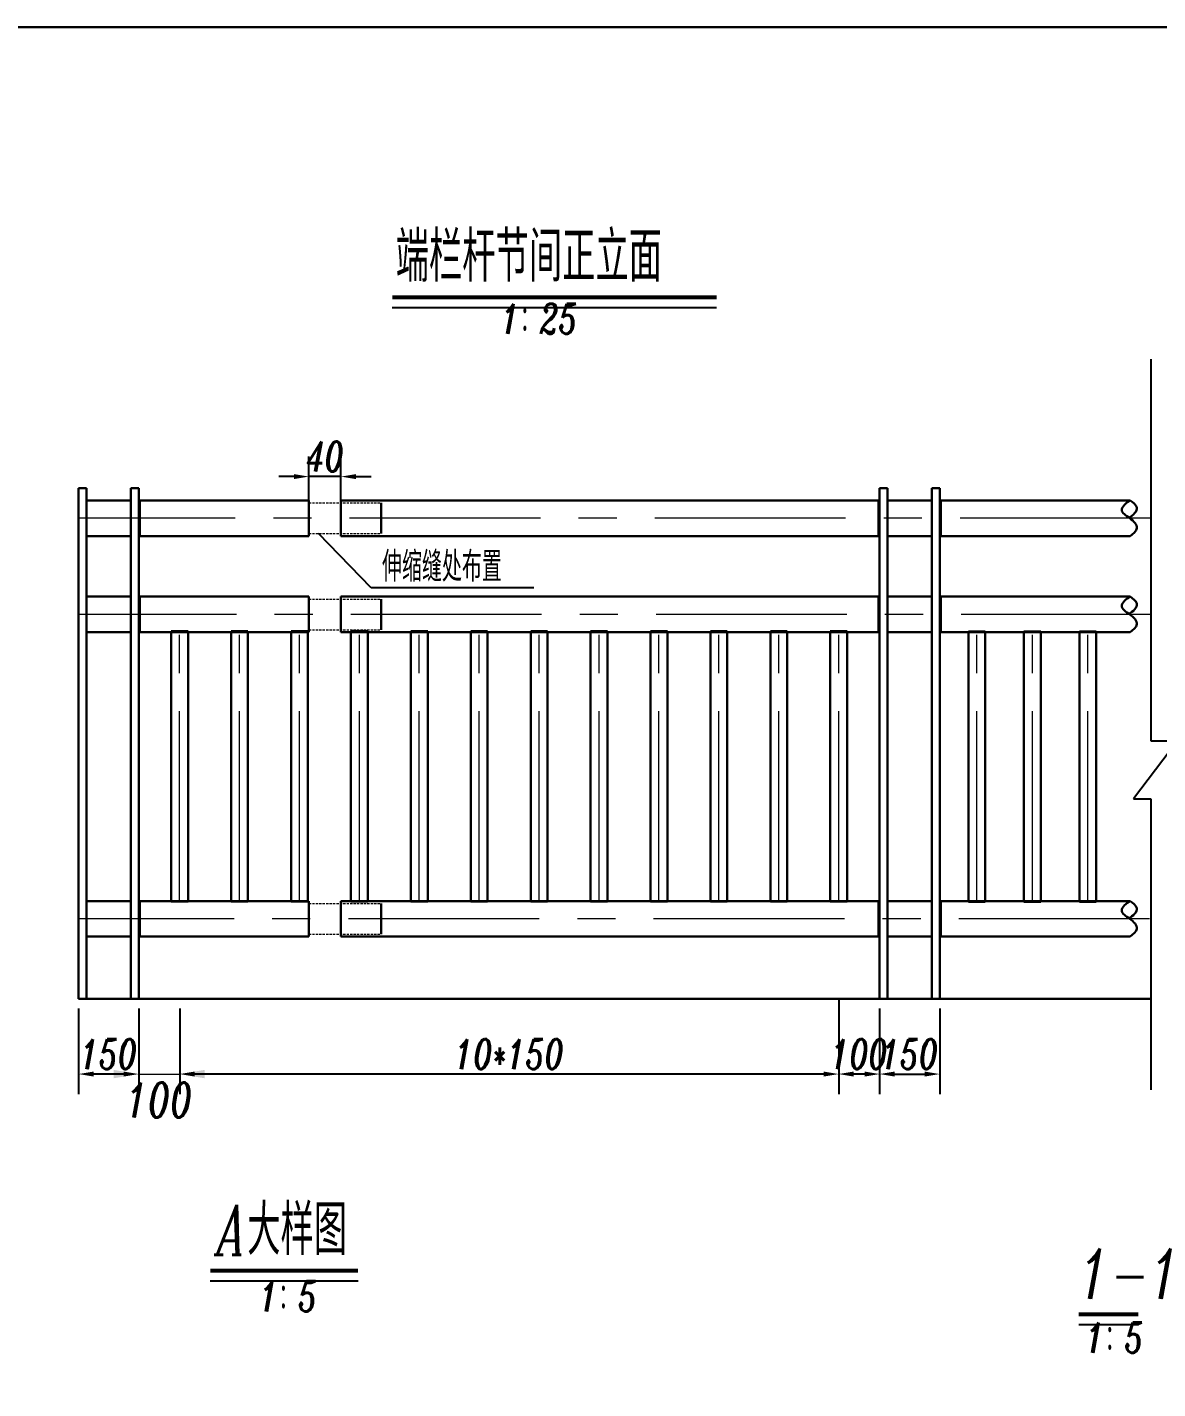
# Model space of a CAD drawing. Header units: millimetres. Extents: x -24082 to -8318, y -18393 to -12453.
# Drawn here: x -15720 to -13462, y -15172 to -12453 of the extents above; entities that cross this region are included whole.
import ezdxf
from ezdxf.enums import TextEntityAlignment as Align

# ---------------------------------------------------------------- set-up
doc = ezdxf.new("R2010")
doc.units = ezdxf.units.MM
doc.header["$LTSCALE"] = 12
doc.linetypes.add('CENTER', pattern=[50.8, 31.75, -6.35, 6.35, -6.35])
doc.linetypes.add('DASHED', pattern=[19.05, 12.7, -6.35])
for name, color, linetype, lineweight in [('1轮廓实线层', 1, 'Continuous', 30), ('3中心线层', 1, 'CENTER', 13), ('5剖面线层', 7, 'Continuous', 13), ('6文字层', 7, 'Continuous', 13), ('7标注层', 7, 'Continuous', 13)]:
    doc.layers.add(name, color=color, linetype=linetype, lineweight=lineweight)
doc.layers.add('图框', color=5, linetype='Continuous')
doc.styles.add('ffdb', font='italc1.shx', dxfattribs={"width": 0.7, "bigfont": 'fsdb.shx'})
doc.styles.add('HZTXT', font='italc1.shx', dxfattribs={"width": 0.75, "bigfont": 'fsdb.shx'})
doc.dimstyles.new('TH_GBDIM', dxfattribs={"dimscale": 20, "dimtxt": 3, "dimasz": 1.5, "dimexe": 2, "dimexo": 0, "dimgap": 1.5, "dimtad": 1, "dimdec": 1, "dimzin": 0, "dimdsep": 46, "dimtxsty": 'HZTXT', "dimcen": 2.5, "dimclrd": 6, "dimclre": 6, "dimclrt": 6, "dimadec": 0, "dimazin": 0, "dimtfac": 0.714286, "dimtdec": 1, "dimtmove": 0, "dimatfit": 3, "dimfxl": 1, "dimtolj": 1, "dimtzin": 0, "dimarcsym": 0})

# ---------------------------------------------------------------- blocks, each defined once
blk = doc.blocks.new('*D594')
at = {"layer": '7标注层', "lineweight": -2}
for p, q in [((-14017.5, -14412.8), (-14017.5, -14583.9)), ((-13897.5, -14412.8), (-13897.5, -14583.9)), ((-13987.5, -14543.9), (-13927.5, -14543.9))]:
    blk.add_line(p, q, dxfattribs=at)
at = {"layer": '7标注层'}
for points in [[(-13987.5, -14538.9), (-13987.5, -14548.9), (-14017.5, -14543.9)], [(-13927.5, -14538.9), (-13927.5, -14548.9), (-13897.5, -14543.9)]]:
    blk.add_solid(points, dxfattribs=at)
at = {"layer": 'Defpoints', "color": 0}
for p in [(-14017.5, -14412.8), (-13897.5, -14412.8), (-13897.5, -14543.9)]:
    blk.add_point(p, dxfattribs=at)
at = {"layer": '7标注层', "insert": (-13957.5, -14503.9), "char_height": 60, "attachment_point": 5, "style": 'ffdb'}
blk.add_mtext('\\A1;150', dxfattribs=at)
blk = doc.blocks.new('*D595')
at = {"layer": '7标注层', "lineweight": -2}
for p, q in [((-14099.3, -14412.8), (-14099.3, -14583.9)), ((-14017.5, -14412.8), (-14017.5, -14583.9)), ((-14047.5, -14543.9), (-14069.3, -14543.9))]:
    blk.add_line(p, q, dxfattribs=at)
at = {"layer": '7标注层'}
for points in [[(-14069.3, -14538.9), (-14069.3, -14548.9), (-14099.3, -14543.9)], [(-14047.5, -14538.9), (-14047.5, -14548.9), (-14017.5, -14543.9)]]:
    blk.add_solid(points, dxfattribs=at)
at = {"layer": 'Defpoints', "color": 0}
for p in [(-14099.3, -14412.8), (-14017.5, -14412.8), (-14099.3, -14543.9)]:
    blk.add_point(p, dxfattribs=at)
at = {"layer": '7标注层', "insert": (-14058.4, -14503.9), "char_height": 60, "attachment_point": 5, "style": 'ffdb'}
blk.add_mtext('\\A1;100', dxfattribs=at)
blk = doc.blocks.new('*D596')
at = {"layer": '7标注层', "lineweight": -2}
for p, q in [((-14099.3, -14393.9), (-14099.3, -14583.9)), ((-15415.7, -14412.8), (-15415.7, -14583.9)), ((-14129.3, -14543.9), (-15385.7, -14543.9))]:
    blk.add_line(p, q, dxfattribs=at)
at = {"layer": '7标注层'}
for points in [[(-15385.7, -14538.9), (-15385.7, -14548.9), (-15415.7, -14543.9)], [(-14129.3, -14538.9), (-14129.3, -14548.9), (-14099.3, -14543.9)]]:
    blk.add_solid(points, dxfattribs=at)
at = {"layer": 'Defpoints', "color": 0}
for p in [(-14099.3, -14393.9), (-15415.7, -14412.8), (-15415.7, -14543.9)]:
    blk.add_point(p, dxfattribs=at)
at = {"layer": '7标注层', "insert": (-14757.5, -14503.9), "char_height": 60, "attachment_point": 5, "style": 'ffdb'}
blk.add_mtext('\\A1;10*150', dxfattribs=at)
blk = doc.blocks.new('*D597')
at = {"layer": '7标注层', "lineweight": -2}
for p, q in [((-15617.5, -14412.8), (-15617.5, -14583.9)), ((-15497.5, -14412.8), (-15497.5, -14583.9)), ((-15527.5, -14543.9), (-15587.5, -14543.9))]:
    blk.add_line(p, q, dxfattribs=at)
at = {"layer": '7标注层'}
for points in [[(-15587.5, -14538.9), (-15587.5, -14548.9), (-15617.5, -14543.9)], [(-15527.5, -14538.9), (-15527.5, -14548.9), (-15497.5, -14543.9)]]:
    blk.add_solid(points, dxfattribs=at)
at = {"layer": 'Defpoints', "color": 0}
for p in [(-15617.5, -14412.8), (-15497.5, -14412.8), (-15617.5, -14543.9)]:
    blk.add_point(p, dxfattribs=at)
at = {"layer": '7标注层', "insert": (-15557.5, -14503.9), "char_height": 60, "attachment_point": 5, "style": 'ffdb'}
blk.add_mtext('\\A1;150', dxfattribs=at)
blk = doc.blocks.new('*D598')
at = {"layer": '7标注层', "lineweight": -2}
for p, q in [((-15157.5, -13398.3), (-15157.5, -13310.6)), ((-15093.5, -13398.3), (-15093.5, -13310.6)), ((-15187.5, -13350.6), (-15217.5, -13350.6)), ((-15093.5, -13350.6), (-15157.5, -13350.6)), ((-15063.5, -13350.6), (-15033.5, -13350.6))]:
    blk.add_line(p, q, dxfattribs=at)
at = {"layer": '7标注层'}
for points in [[(-15187.5, -13345.6), (-15187.5, -13355.6), (-15157.5, -13350.6)], [(-15063.5, -13345.6), (-15063.5, -13355.6), (-15093.5, -13350.6)]]:
    blk.add_solid(points, dxfattribs=at)
at = {"layer": 'Defpoints', "color": 0}
for p in [(-15157.5, -13350.6), (-15157.5, -13398.3), (-15093.5, -13398.3)]:
    blk.add_point(p, dxfattribs=at)
at = {"layer": '7标注层', "insert": (-15125.5, -13310.6), "char_height": 60, "attachment_point": 5, "style": 'ffdb'}
blk.add_mtext('\\A1;40', dxfattribs=at)

msp = doc.modelspace()

# ---------------------------------------------------------------- linework, layer by layer
at = {"color": 6}
for p, q in [((-13475.965, -13116.062), (-13475.965, -13878.512)), ((-15033.081, -13572.917), (-15138.724, -13464.454)), ((-14708.059, -13572.917), (-15033.081, -13572.917)), ((-13422.798, -13878.512), (-13510.438, -13994.152)), ((-13475.965, -13878.512), (-13422.798, -13878.512)), ((-13510.438, -13994.152), (-13475.965, -13994.152)), ((-13475.965, -13994.152), (-13475.965, -14575.218))]:
    msp.add_line(p, q, dxfattribs=at)
for p, q in [((-15398.949, -13659.133), (-15432.549, -13659.133)), ((-15279.274, -13659.133), (-15312.874, -13659.133)), ((-15159.598, -13659.133), (-15193.198, -13659.133)), ((-15039.922, -13659.133), (-15073.522, -13659.133)), ((-14920.247, -13659.133), (-14953.847, -13659.133)), ((-14800.571, -13659.133), (-14834.171, -13659.133)), ((-14680.895, -13659.133), (-14714.495, -13659.133)), ((-14561.22, -13659.133), (-14594.82, -13659.133)), ((-14441.544, -13659.133), (-14475.144, -13659.133)), ((-14321.868, -13659.133), (-14355.468, -13659.133)), ((-14202.193, -13659.133), (-14235.793, -13659.133)), ((-14082.517, -13659.133), (-14116.117, -13659.133)), ((-13840.333, -13659.133), (-13806.733, -13659.133)), ((-13729.333, -13659.133), (-13695.733, -13659.133)), ((-13618.333, -13659.133), (-13584.733, -13659.133)), ((-15398.949, -14200.121), (-15432.549, -14200.121)), ((-15279.274, -14200.121), (-15312.874, -14200.121)), ((-15159.598, -14200.121), (-15193.198, -14200.121)), ((-15039.922, -14200.121), (-15073.522, -14200.121)), ((-14920.247, -14200.121), (-14953.847, -14200.121)), ((-14800.571, -14200.121), (-14834.171, -14200.121)), ((-14680.895, -14200.121), (-14714.495, -14200.121)), ((-14561.22, -14200.121), (-14594.82, -14200.121)), ((-14441.544, -14200.121), (-14475.144, -14200.121)), ((-14321.868, -14200.121), (-14355.468, -14200.121)), ((-14202.193, -14200.121), (-14235.793, -14200.121)), ((-14082.517, -14200.121), (-14116.117, -14200.121)), ((-13840.333, -14200.121), (-13806.733, -14200.121)), ((-13729.333, -14200.121), (-13695.733, -14200.121)), ((-13618.333, -14200.121), (-13584.733, -14200.121))]:
    msp.add_line(p, q)
for points in [[(-16718.125, -12453.117), (-8318.125, -12453.117), (-8318.125, -18393.117), (-16718.125, -18393.117)], [(-8318.125, -12453.118), (-8318.125, -18393.118), (-16718.125, -18393.118), (-16718.125, -12453.118)]]:
    msp.add_lwpolyline(points, close=True)
at = {"color": 7}
msp.add_lwpolyline([(-16718.125, -18393.118), (-8318.125, -18393.118), (-8318.125, -12453.118), (-16718.125, -12453.118)], close=True, dxfattribs=at)
at = {"color": 6, "linetype": 'Continuous', "const_width": 8}
for points in [[(-14991.026, -12992.855), (-14343.165, -12992.855)], [(-15354.652, -14936.735), (-15059.227, -14936.735)], [(-13619.892, -15024.016), (-13500.704, -15024.016)]]:
    msp.add_lwpolyline(points, dxfattribs=at)
at = {"color": 6, "linetype": 'Continuous'}
for points in [[(-14991.026, -13012.855), (-14343.165, -13012.855)], [(-15354.652, -14956.735), (-15059.227, -14956.735)], [(-13619.892, -15044.016), (-13500.704, -15044.016)]]:
    msp.add_lwpolyline(points, dxfattribs=at)
at = {"layer": '1轮廓实线层'}
for p, q in [((-15617.533, -14393.854), (-15617.533, -13373.854)), ((-15601.533, -13373.854), (-15617.533, -13373.854)), ((-15601.533, -14393.854), (-15601.533, -13373.854)), ((-15513.533, -14393.854), (-15513.533, -13373.854)), ((-15497.533, -13373.854), (-15513.533, -13373.854)), ((-15497.533, -14393.854), (-15497.533, -13373.854)), ((-14017.533, -14393.854), (-14017.533, -13373.854)), ((-14001.533, -13373.854), (-14017.533, -13373.854)), ((-14001.533, -14393.854), (-14001.533, -13373.854)), ((-13913.533, -14393.854), (-13913.533, -13373.854)), ((-13897.533, -13373.854), (-13913.533, -13373.854)), ((-13897.533, -14393.854), (-13897.533, -13373.854)), ((-15513.533, -13398.254), (-15601.533, -13398.254)), ((-15157.533, -13398.254), (-15497.533, -13398.254)), ((-15495.533, -13469.454), (-15495.533, -13398.254)), ((-15157.533, -13398.254), (-15157.533, -13469.454)), ((-14017.533, -13398.254), (-15093.533, -13398.254)), ((-15093.533, -13398.254), (-15093.533, -13469.454)), ((-15013.533, -13403.254), (-15013.533, -13464.454)), ((-14019.533, -13469.454), (-14019.533, -13398.254)), ((-13913.533, -13398.254), (-14001.533, -13398.254)), ((-13517.143, -13398.254), (-13897.533, -13398.254)), ((-13895.533, -13469.454), (-13895.533, -13398.254)), ((-15513.533, -13469.454), (-15601.533, -13469.454)), ((-15157.533, -13469.454), (-15497.533, -13469.454)), ((-14017.533, -13469.454), (-15093.533, -13469.454)), ((-13913.533, -13469.454), (-14001.533, -13469.454)), ((-13517.143, -13469.454), (-13897.533, -13469.454)), ((-15513.533, -13590.254), (-15601.533, -13590.254)), ((-15157.533, -13590.254), (-15497.533, -13590.254)), ((-15495.533, -13661.454), (-15495.533, -13590.254)), ((-15157.533, -13590.254), (-15157.533, -13661.454)), ((-14017.533, -13590.254), (-15093.533, -13590.254)), ((-15093.533, -13590.254), (-15093.533, -13661.454)), ((-15013.533, -13595.254), (-15013.533, -13656.454)), ((-14019.533, -13661.454), (-14019.533, -13590.254)), ((-13913.533, -13590.254), (-14001.533, -13590.254)), ((-13517.143, -13590.254), (-13897.533, -13590.254)), ((-13895.533, -13661.454), (-13895.533, -13590.254)), ((-15513.533, -13661.454), (-15601.533, -13661.454)), ((-15157.533, -13661.454), (-15495.533, -13661.454)), ((-15432.549, -14200.121), (-15432.549, -13659.133)), ((-15398.949, -14200.121), (-15398.949, -13659.133)), ((-15312.874, -14200.121), (-15312.874, -13659.133)), ((-15279.274, -14200.121), (-15279.274, -13659.133)), ((-15193.198, -14200.121), (-15193.198, -13659.133)), ((-15159.598, -14200.121), (-15159.598, -13659.133)), ((-14019.533, -13661.454), (-15093.533, -13661.454)), ((-15073.522, -14200.121), (-15073.522, -13659.133)), ((-15039.922, -14200.121), (-15039.922, -13659.133)), ((-14953.847, -14200.121), (-14953.847, -13659.133)), ((-14920.247, -14200.121), (-14920.247, -13659.133)), ((-14834.171, -14200.121), (-14834.171, -13659.133)), ((-14800.571, -14200.121), (-14800.571, -13659.133)), ((-14714.495, -14200.121), (-14714.495, -13659.133)), ((-14680.895, -14200.121), (-14680.895, -13659.133)), ((-14594.82, -14200.121), (-14594.82, -13659.133)), ((-14561.22, -14200.121), (-14561.22, -13659.133)), ((-14475.144, -14200.121), (-14475.144, -13659.133)), ((-14441.544, -14200.121), (-14441.544, -13659.133)), ((-14355.468, -14200.121), (-14355.468, -13659.133)), ((-14321.868, -14200.121), (-14321.868, -13659.133)), ((-14235.793, -14200.121), (-14235.793, -13659.133)), ((-14202.193, -14200.121), (-14202.193, -13659.133)), ((-14116.117, -14200.121), (-14116.117, -13659.133)), ((-14082.517, -14200.121), (-14082.517, -13659.133)), ((-13913.533, -13661.454), (-14001.533, -13661.454)), ((-13517.143, -13661.454), (-13895.533, -13661.454)), ((-13840.333, -14200.121), (-13840.333, -13659.133)), ((-13806.733, -14200.121), (-13806.733, -13659.133)), ((-13729.333, -14200.121), (-13729.333, -13659.133)), ((-13695.733, -14200.121), (-13695.733, -13659.133)), ((-13618.333, -14200.121), (-13618.333, -13659.133)), ((-13584.733, -14200.121), (-13584.733, -13659.133)), ((-15513.533, -14198.254), (-15601.533, -14198.254)), ((-15157.533, -14198.254), (-15495.533, -14198.254)), ((-15495.533, -14269.454), (-15495.533, -14198.254)), ((-15157.533, -14198.254), (-15157.533, -14269.454)), ((-14019.533, -14198.254), (-15093.533, -14198.254)), ((-15093.533, -14198.254), (-15093.533, -14269.454)), ((-15013.533, -14203.254), (-15013.533, -14264.454)), ((-14019.533, -14269.454), (-14019.533, -14198.254)), ((-13913.533, -14198.254), (-14001.533, -14198.254)), ((-13517.143, -14198.254), (-13895.533, -14198.254)), ((-13895.533, -14269.454), (-13895.533, -14198.254)), ((-15513.533, -14269.454), (-15601.533, -14269.454)), ((-15157.533, -14269.454), (-15497.533, -14269.454)), ((-14017.533, -14269.454), (-15093.533, -14269.454)), ((-13913.533, -14269.454), (-14001.533, -14269.454)), ((-13517.143, -14269.454), (-13897.533, -14269.454)), ((-13475.965, -14393.854), (-15617.533, -14393.854))]:
    msp.add_line(p, q, dxfattribs=at)
for points, start_tangent, end_tangent in [([(-13517.143, -13398.254), (-13533.963, -13417.286), (-13517.817, -13433.854), (-13503.689, -13453.587), (-13517.143, -13469.454)], (-0.87982701, -0.47529404), (-0.78267233, -0.62243395)), ([(-13517.143, -13398.254), (-13503.689, -13412.244), (-13519.271, -13432.786)], (0.81240884, -0.58308822), (-0.87606973, -0.48218443)), ([(-13517.143, -13590.254), (-13533.963, -13609.286), (-13517.817, -13625.854), (-13503.689, -13645.587), (-13517.143, -13661.454)], (-0.87982701, -0.47529404), (-0.78267233, -0.62243395)), ([(-13517.143, -13590.254), (-13503.689, -13604.244), (-13519.271, -13624.786)], (0.81240884, -0.58308822), (-0.87606973, -0.48218443)), ([(-13517.143, -14198.254), (-13533.963, -14217.286), (-13517.817, -14233.854), (-13503.689, -14253.587), (-13517.143, -14269.454)], (-0.87982701, -0.47529404), (-0.78267233, -0.62243395)), ([(-13517.143, -14198.254), (-13503.689, -14212.244), (-13519.271, -14232.786)], (0.81240884, -0.58308822), (-0.87606973, -0.48218443))]:
    msp.add_spline(points, degree=3, dxfattribs=dict(at, start_tangent=start_tangent, end_tangent=end_tangent))
at = {"layer": '3中心线层', "color": 2}
for p, q in [((-13475.965, -13433.854), (-15617.533, -13433.854)), ((-13473.59, -13625.854), (-15617.533, -13625.854)), ((-15415.749, -14200.121), (-15415.749, -13659.133)), ((-15296.074, -14200.121), (-15296.074, -13659.133)), ((-15176.398, -14200.121), (-15176.398, -13659.133)), ((-15056.722, -14200.121), (-15056.722, -13659.133)), ((-14937.047, -14200.121), (-14937.047, -13659.133)), ((-14817.371, -14200.121), (-14817.371, -13659.133)), ((-14697.695, -14200.121), (-14697.695, -13659.133)), ((-14578.02, -14200.121), (-14578.02, -13659.133)), ((-14458.344, -14200.121), (-14458.344, -13659.133)), ((-14338.668, -14200.121), (-14338.668, -13659.133)), ((-14218.993, -14200.121), (-14218.993, -13659.133)), ((-14099.317, -14200.121), (-14099.317, -13659.133)), ((-13823.533, -14200.121), (-13823.533, -13659.133)), ((-13712.533, -14200.121), (-13712.533, -13659.133)), ((-13601.533, -14200.121), (-13601.533, -13659.133)), ((-13478.34, -14233.854), (-15617.533, -14233.854))]:
    msp.add_line(p, q, dxfattribs=at)
at = {"layer": '5剖面线层', "color": 1, "linetype": 'DASHED', "ltscale": 0.03}
for p, q in [((-15157.533, -13403.254), (-15013.533, -13403.254)), ((-15157.533, -13464.454), (-15013.533, -13464.454)), ((-15157.533, -13595.254), (-15013.533, -13595.254)), ((-15157.533, -13656.454), (-15013.533, -13656.454)), ((-15157.533, -14203.254), (-15013.533, -14203.254)), ((-15157.533, -14264.454), (-15013.533, -14264.454))]:
    msp.add_line(p, q, dxfattribs=at)
at = {"layer": '7标注层', "color": 6}
for p, q in [((-15497.533, -14412.774), (-15497.533, -14583.942)), ((-15415.749, -14412.774), (-15415.749, -14583.942)), ((-15497.533, -14543.942), (-15415.749, -14543.942))]:
    msp.add_line(p, q, dxfattribs=at)
for points in [[(-15547.533, -14535.609), (-15547.533, -14552.276), (-15497.533, -14543.942)], [(-15365.749, -14535.609), (-15365.749, -14552.276), (-15415.749, -14543.942)]]:
    msp.add_solid(points, dxfattribs=at)
at = {"layer": '图框', "lineweight": 0}
for p, q in [((-16718.125, -12453.118), (-8318.125, -12453.118)), ((-16718.125, -12453.118), (-8318.125, -12453.118)), ((-8318.125, -12453.118), (-16718.125, -12453.118))]:
    msp.add_line(p, q, dxfattribs=at)
at = {"layer": '图框', "color": 0, "linetype": 'Continuous'}
msp.add_lwpolyline([(-16718.125, -18393.118), (-16718.125, -12453.118), (-8318.125, -12453.118), (-8318.125, -18393.118), (-16718.125, -18393.118)], dxfattribs=at)

# ---------------------------------------------------------------- texts
at = {"color": 6, "style": 'ffdb', "width": 0.7}
for s, p in [('端栏杆节间正立面', (-14984.295, -12961.374)), ('A大样图', (-15340.817, -14905.254)), ('1-1', (-13619.703, -14992.536))]:
    msp.add_text(s, height=100, dxfattribs=at).set_placement(p)
at = {"layer": '6文字层', "color": 6, "style": 'ffdb', "width": 0.7}
for s, p in [('1：25', (-14773.886, -13083.272)), ('1：5', (-15256.276, -15035.821)), ('1：5', (-13605.646, -15118.382))]:
    msp.add_text(s, height=60, dxfattribs=at).set_placement(p, align=Align.BOTTOM_LEFT)
msp.add_text('伸缩缝处布置', height=60, dxfattribs=at).set_placement((-15011.47, -13560.495))
at = {"layer": '7标注层', "color": 6, "insert": (-15456.641, -14595.694), "char_height": 70, "attachment_point": 5, "style": 'ffdb'}
msp.add_mtext('100', dxfattribs=at)

# ---------------------------------------------------------------- dimensions: what is measured, and where the dimension line sits
at = {"layer": '7标注层'}
dim = msp.add_linear_dim(base=(-15157.533, -13350.591), p1=(-15093.533, -13398.254), p2=(-15157.533, -13398.254), angle=180, text='40', dimstyle='TH_GBDIM', override={"dimgap": 0.5, "dimtxsty": 'ffdb', "dimclrd": 256, "dimclre": 256, "dimclrt": 256}, dxfattribs=at)
dim.commit()
dim.dimension.update_dxf_attribs({"geometry": '*D598', "text_midpoint": (-15125.533, -13350.591), "dimtype": 160})
dim = msp.add_linear_dim(base=(-15415.749, -14543.942), p1=(-14099.317, -14393.854), p2=(-15415.749, -14412.774), angle=180, text='10*150', dimstyle='TH_GBDIM', override={"dimgap": 0.5, "dimtxsty": 'ffdb', "dimclrd": 256, "dimclre": 256, "dimclrt": 256}, dxfattribs=at)
dim.commit()
dim.dimension.update_dxf_attribs({"geometry": '*D596', "text_midpoint": (-14757.533, -14503.942)})
at = {"layer": '7标注层', "color": 6}
dim = msp.add_linear_dim(base=(-15617.533, -14543.942), p1=(-15497.533, -14412.774), p2=(-15617.533, -14412.774), text='150', dimstyle='TH_GBDIM', override={"dimgap": 0.5, "dimtxsty": 'ffdb', "dimclrd": 256, "dimclre": 256, "dimclrt": 256}, dxfattribs=at)
dim.commit()
dim.dimension.update_dxf_attribs({"geometry": '*D597', "text_midpoint": (-15557.533, -14543.942), "dimtype": 160})
for base, p2, text, picture, middle in [((-14099.317, -14543.942), (-14099.317, -14412.774), '100', '*D595', (-14058.425, -14543.942)), ((-13897.533, -14543.942), (-13897.533, -14412.774), '150', '*D594', (-13957.533, -14543.942))]:
    dim = msp.add_linear_dim(base=base, p1=(-14017.533, -14412.774), p2=p2, angle=180, text=text, dimstyle='TH_GBDIM', override={"dimgap": 0.5, "dimtxsty": 'ffdb', "dimclrd": 256, "dimclre": 256, "dimclrt": 256}, dxfattribs=at)
    dim.commit()
    dim.dimension.update_dxf_attribs({"geometry": picture, "text_midpoint": middle, "dimtype": 160})

doc.saveas('drawing.dxf')
